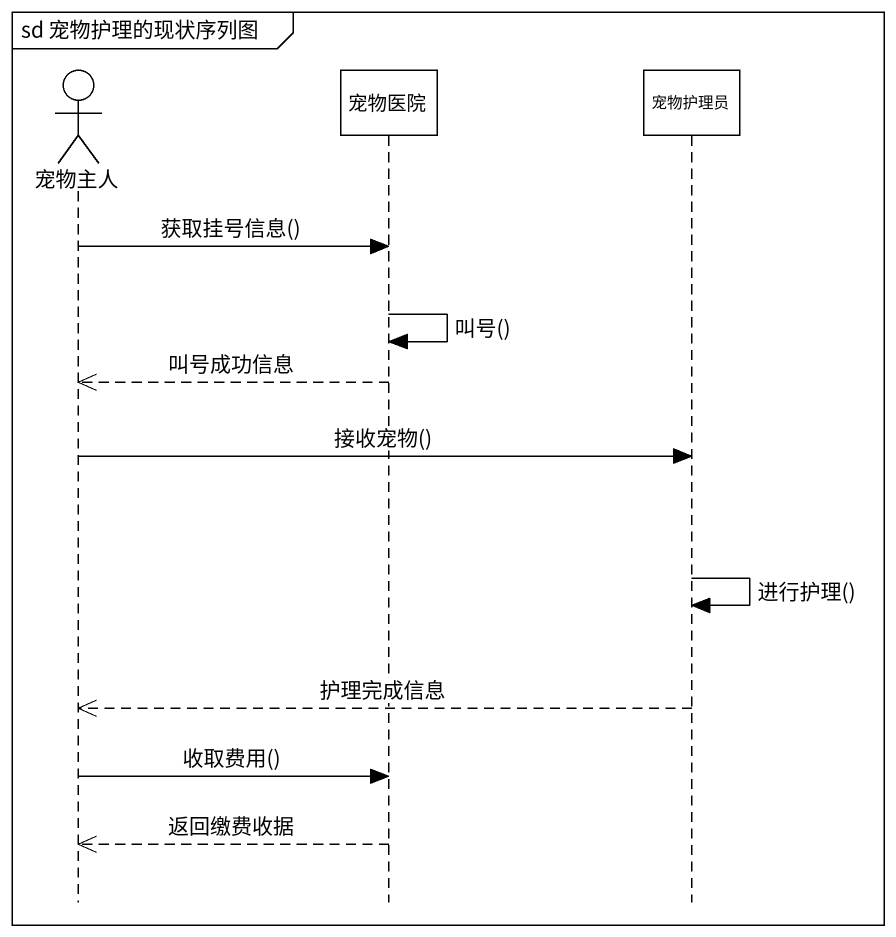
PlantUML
@startuml
mainframe sd 宠物护理的现状序列图
hide footbox
actor 宠物主人
participant 宠物医院
participant 宠物护理员

宠物主人 -> 宠物医院 : 获取挂号信息()
宠物医院 -> 宠物医院 : 叫号()
宠物医院 -->> 宠物主人 : 叫号成功信息
宠物主人 -> 宠物护理员 : 接收宠物()
宠物护理员 -> 宠物护理员 : 进行护理()
宠物护理员 -->> 宠物主人 : 护理完成信息
宠物主人 -> 宠物医院 : 收取费用()
宠物医院 -->> 宠物主人 : 返回缴费收据
@enduml
